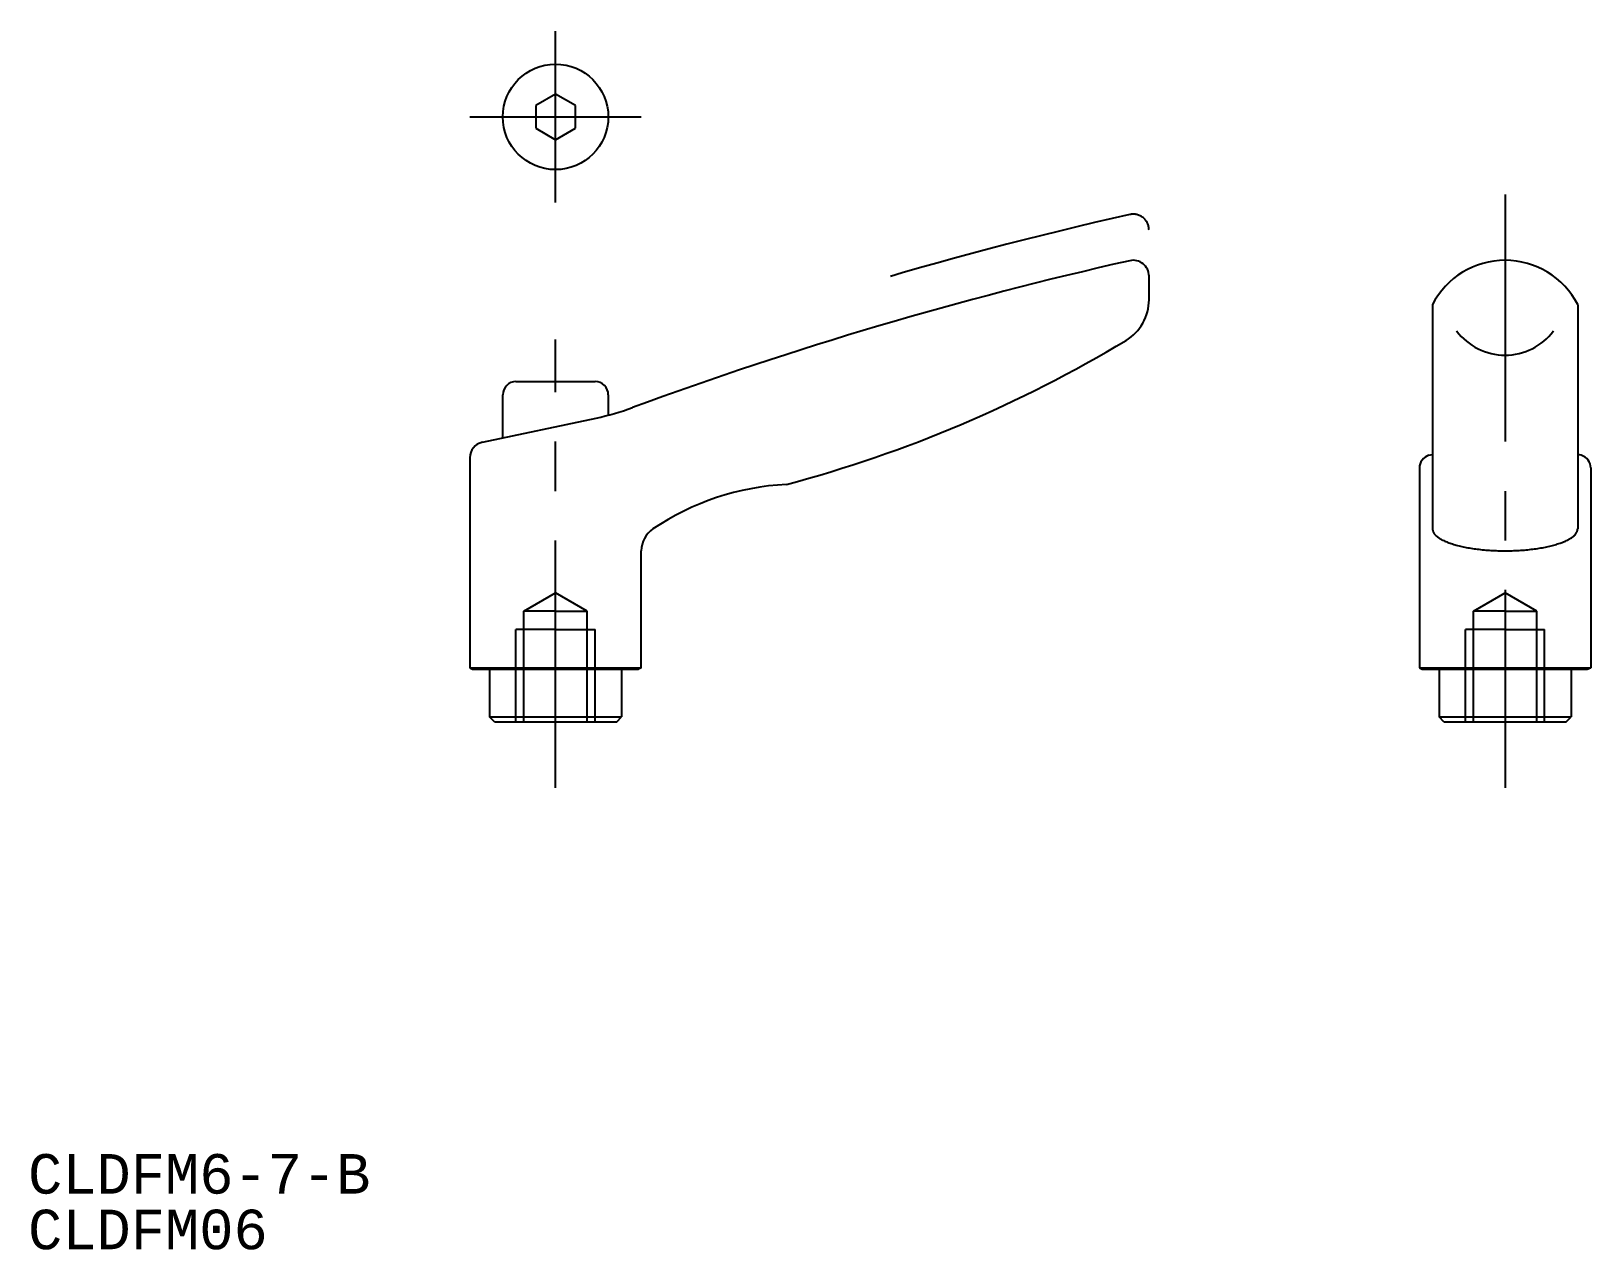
# Model space of a CAD drawing. Extents: x 20 to 138, y 20 to 112.
import ezdxf

# ---------------------------------------------------------------- set-up
doc = ezdxf.new("R2010")
doc.units = 0
doc.header["$LTSCALE"] = 15
for name, pattern in [('CENTER', [2, 1.25, -0.25, 0.25, -0.25]), ('DASHED', [3.5, 2, -1.5]), ('PHANTOM', [2.5, 1.25, -0.25, 0.25, -0.25, 0.25, -0.25])]:
    doc.linetypes.add(name, pattern=pattern)
doc.layers.get('0').update_dxf_attribs({"linetype": 'CONTINUOUS'})
doc.layers.add('CENTER', color=1, linetype='CENTER')
doc.styles.add('EASYDRAW_FONT', font='monotxt', dxfattribs={"height": 1, "bigfont": 'bigfont'})

msp = doc.modelspace()

# ---------------------------------------------------------------- linework, layer by layer
at = {"color": 7, "linetype": 'CONTINUOUS'}
for p, q in [((60, 107.609076), (58.5, 106.743051)), ((58.5, 106.743051), (58.5, 105.011)), ((61.5, 106.743051), (60, 107.609076)), ((61.5, 105.011), (61.5, 106.743051)), ((58.5, 105.011), (60, 104.144975)), ((60, 104.144975), (61.5, 105.011)), ((105, 92.011089), (105, 93.8)), ((126.495056, 91.647584), (126.495056, 74.629854)), ((137.504944, 91.647584), (137.504944, 74.629854)), ((57, 85.8), (63, 85.8)), ((56, 81.531391), (56, 84.8)), ((64, 84.8), (64, 83.255092)), ((54.450506, 81.202036), (63.07211, 83.034615)), ((53.5, 80.028259), (53.5, 64.085808)), ((125.5, 79.25066), (125.5, 64.085808)), ((126.228984, 80.213235), (126.495056, 80.272214)), ((137.771016, 80.213235), (137.504944, 80.272214)), ((138.5, 79.25066), (138.5, 64.085808)), ((66.5, 64.085808), (66.5, 72.969552)), ((53.5, 64.085808), (66.5, 64.085808)), ((53.5, 64.085808), (53.700763, 64)), ((53.700763, 64), (66.299237, 64)), ((55, 64), (55, 60.365856)), ((65, 64), (65, 60.365856)), ((66.5, 64.085808), (66.299237, 64)), ((125.5, 64.085808), (138.5, 64.085808)), ((125.5, 64.085808), (125.700763, 64)), ((125.700763, 64), (138.242642, 64)), ((127, 64), (127, 60.365856)), ((137, 64), (137, 60.365856)), ((138.299237, 64), (137.056595, 64)), ((138.5, 64.085808), (138.299237, 64)), ((55, 60.365856), (65, 60.365856)), ((55.365856, 60), (55, 60.365856)), ((64.634144, 60), (65, 60.365856)), ((127, 60.365856), (137, 60.365856)), ((127.365856, 60), (127, 60.365856)), ((136.634144, 60), (137, 60.365856)), ((55.365856, 60), (64.634144, 60)), ((127.365856, 60), (136.634144, 60))]:
    msp.add_line(p, q, dxfattribs=at)
at = {"color": 3, "linetype": 'DASHED'}
for p, q in [((57.6, 68.4), (60, 69.785641)), ((62.4, 68.4), (60, 69.785641)), ((129.6, 68.4), (132, 69.785641)), ((134.4, 68.4), (132, 69.785641)), ((57.6, 60), (57.6, 68.4)), ((60, 68.4), (57.6, 68.4)), ((60, 68.4), (62.4, 68.4)), ((62.4, 60), (62.4, 68.4)), ((129.6, 60), (129.6, 68.4)), ((132, 68.4), (129.6, 68.4)), ((132, 68.4), (134.4, 68.4)), ((134.4, 60), (134.4, 68.4)), ((57, 60), (57, 67)), ((60, 67), (57, 67)), ((60, 67), (63, 67)), ((63, 60), (63, 67)), ((129, 60), (129, 67)), ((132, 67), (129, 67)), ((132, 67), (135, 67)), ((135, 60), (135, 67))]:
    msp.add_line(p, q, dxfattribs=at)
msp.add_polyline3d([(126.495, 74.6299, 0), (126.497, 74.5891, 0), (126.502, 74.5484, 0), (126.51, 74.5077, 0), (126.522, 74.4671, 0), (126.536, 74.4266, 0), (126.555, 74.3862, 0), (126.576, 74.346, 0), (126.601, 74.3059, 0), (126.629, 74.2661, 0), (126.66, 74.2264, 0), (126.694, 74.187, 0), (126.732, 74.1479, 0), (126.773, 74.109, 0), (126.817, 74.0705, 0), (126.864, 74.0323, 0), (126.914, 73.9945, 0), (126.967, 73.957, 0), (127.024, 73.92, 0), (127.083, 73.8834, 0), (127.145, 73.8472, 0), (127.21, 73.8115, 0), (127.278, 73.7763, 0), (127.349, 73.7416, 0), (127.423, 73.7074, 0), (127.499, 73.6738, 0), (127.578, 73.6408, 0), (127.66, 73.6084, 0), (127.745, 73.5766, 0), (127.832, 73.5454, 0), (127.921, 73.5149, 0), (128.013, 73.485, 0), (128.107, 73.4558, 0), (128.204, 73.4274, 0), (128.303, 73.3997, 0), (128.404, 73.3727, 0), (128.508, 73.3464, 0), (128.613, 73.321, 0), (128.721, 73.2963, 0), (128.83, 73.2724, 0), (128.942, 73.2494, 0), (129.055, 73.2271, 0), (129.17, 73.2058, 0), (129.287, 73.1852, 0), (129.405, 73.1656, 0), (129.525, 73.1468, 0), (129.646, 73.129, 0), (129.769, 73.112, 0), (129.893, 73.0959, 0), (130.019, 73.0808, 0), (130.145, 73.0666, 0), (130.273, 73.0534, 0), (130.402, 73.041, 0), (130.532, 73.0297, 0), (130.662, 73.0193, 0), (130.794, 73.0099, 0), (130.926, 73.0015, 0), (131.059, 72.994, 0), (131.192, 72.9875, 0), (131.326, 72.982, 0), (131.46, 72.9775, 0), (131.595, 72.9741, 0), (131.73, 72.9716, 0), (131.865, 72.9701, 0), (132, 72.9696, 0), (132.135, 72.9701, 0), (132.27, 72.9716, 0), (132.405, 72.9741, 0), (132.54, 72.9775, 0), (132.674, 72.982, 0), (132.808, 72.9875, 0), (132.941, 72.994, 0), (133.074, 73.0015, 0), (133.206, 73.0099, 0), (133.338, 73.0193, 0), (133.468, 73.0297, 0), (133.598, 73.041, 0), (133.727, 73.0534, 0), (133.855, 73.0666, 0), (133.981, 73.0808, 0), (134.107, 73.0959, 0), (134.231, 73.112, 0), (134.354, 73.129, 0), (134.475, 73.1468, 0), (134.595, 73.1656, 0), (134.713, 73.1852, 0), (134.83, 73.2058, 0), (134.945, 73.2271, 0), (135.058, 73.2494, 0), (135.17, 73.2724, 0), (135.279, 73.2963, 0), (135.387, 73.321, 0), (135.492, 73.3464, 0), (135.596, 73.3727, 0), (135.697, 73.3997, 0), (135.796, 73.4274, 0), (135.893, 73.4558, 0), (135.987, 73.485, 0), (136.079, 73.5149, 0), (136.168, 73.5454, 0), (136.255, 73.5766, 0), (136.34, 73.6084, 0), (136.422, 73.6408, 0), (136.501, 73.6738, 0), (136.577, 73.7074, 0), (136.651, 73.7416, 0), (136.722, 73.7763, 0), (136.79, 73.8115, 0), (136.855, 73.8472, 0), (136.917, 73.8834, 0), (136.976, 73.92, 0), (137.033, 73.957, 0), (137.086, 73.9945, 0), (137.136, 74.0323, 0), (137.183, 74.0705, 0), (137.227, 74.109, 0), (137.268, 74.1479, 0), (137.306, 74.187, 0), (137.34, 74.2264, 0), (137.371, 74.2661, 0), (137.399, 74.3059, 0), (137.424, 74.346, 0), (137.445, 74.3862, 0), (137.464, 74.4266, 0), (137.478, 74.4671, 0), (137.49, 74.5077, 0), (137.498, 74.5484, 0), (137.503, 74.5891, 0), (137.505, 74.6299, 0)])
at = {"color": 7, "linetype": 'CONTINUOUS'}
msp.add_circle((60, 105.877025), 4, dxfattribs=at)
at = {"color": 3, "linetype": 'PHANTOM'}
for centre, radius, start, end in [((169.495159, -194.188596), 300, 102.699481, 106.888533), ((103.8, 97.3), 1.2, 0, 102.320192)]:
    msp.add_arc(centre, radius, start, end, dxfattribs=at)
at = {"color": 7, "linetype": 'CONTINUOUS'}
for centre, radius, start, end in [((169.495159, -197.688596), 300, 102.699481, 110.216382), ((103.8, 93.8), 1.2, 0, 102.320192), ((132, 88.804006), 6.195994, 27.318608, 152.681392), ((101.4, 92.011089), 3.6, 301.029232, 0), ((51.708178, 174.616675), 100, 284.946572, 301.029232), ((132, 92.407104), 4.598585, 216.989887, 323.010113), ((57, 84.8), 1, 90, 180), ((63, 84.8), 1, 0, 90), ((58.913876, 102.597567), 20, 282, 290.216382), ((54.7, 80.028259), 1.2, 102, 180), ((126.5, 79.25066), 1, 105.724745, 180), ((137.5, 79.25066), 1, 0, 74.275255), ((78.535696, 58.026835), 20, 92.96838, 123.885752), ((68.5, 72.969552), 2, 123.885752, 180)]:
    msp.add_arc(centre, radius, start, end, dxfattribs=at)
at = {"layer": 'CENTER', "color": 1, "linetype": 'CENTER'}
for p, q in [((60, 99.377025), (60, 112.377025)), ((53.5, 105.877025), (66.5, 105.877025)), ((132, 100), (132, 55)), ((60, 55), (60, 88.989934))]:
    msp.add_line(p, q, dxfattribs=at)

# ---------------------------------------------------------------- texts
at = {"color": 7, "style": 'EASYDRAW_FONT'}
for s, p in [('CLDFM6-7-B', (20, 24.216341)), ('CLDFM06', (20, 20))]:
    msp.add_text(s, height=3, dxfattribs=at).set_placement(p)

doc.saveas('drawing.dxf')
